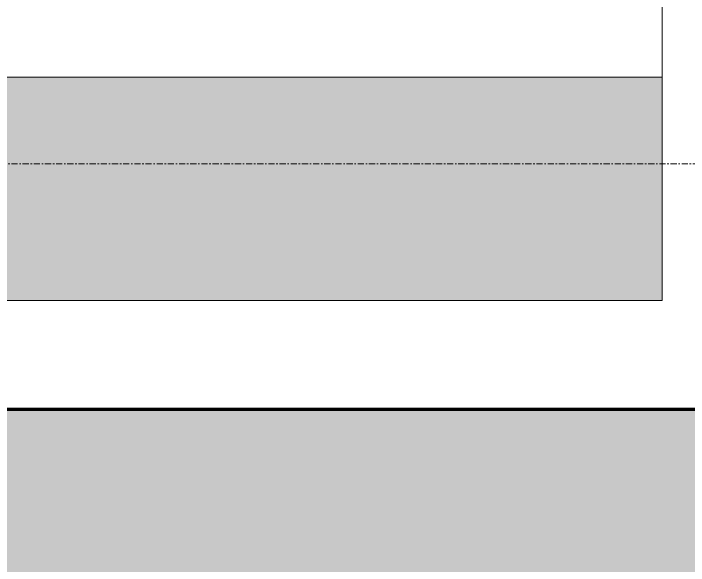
# Model space of a CAD drawing. Header units: millimetres. Extents: x -794334 to -714814, y -17806 to 22403.
# Drawn here: x -738463 to -737859, y -4681 to -4186 of the extents above; entities that cross this region are included whole.
import ezdxf

# ---------------------------------------------------------------- set-up
doc = ezdxf.new("R2010")
doc.units = ezdxf.units.MM
doc.linetypes.add('DPA_Grid _ Level 100', pattern=[10, 5.5, -1.6, 1.3, -1.6])
for name, color, linetype, lineweight in [('A-ANNO-NOTE', 3, 'Continuous', 25), ('A-WALL', 5, 'Continuous', 35), ('A-WALL-PATT', 1, 'Continuous', 35), ('S-GRID', 251, 'Continuous', 9)]:
    doc.layers.add(name, color=color, linetype=linetype, lineweight=lineweight)

# ---------------------------------------------------------------- blocks, each defined once
blk = doc.blocks.new('DPA_AN_Section Line - UP-Left-14405212-4252-01 ENLARGED CONCOURSE LEVEL - REFLECTED CEILING PLAN - SHEET 3')
at = {"layer": 'A-ANNO-NOTE', "lineweight": 9}
blk.add_hatch(color=256, dxfattribs=at).paths.add_polyline_path([(80, -9), (78, -9), (78, 0), (80, 0)])
blk.add_line((7.4999, 0), (80, 0), dxfattribs=at)
at = {"layer": 'A-ANNO-NOTE', "lineweight": 18}
for p, q in [((80, 0), (78, 0)), ((78, 0), (78, -9)), ((80, -9), (80, 0))]:
    blk.add_line(p, q, dxfattribs=at)
blk = doc.blocks.new('*U804')
at = {"layer": 'S-GRID', "linetype": 'DPA_Grid _ Level 100'}
blk.add_line((57942.91, -7900), (-14128.88, -7900), dxfattribs=at)

msp = doc.modelspace()

# ---------------------------------------------------------------- hatches: boundary and pattern name
at = {"layer": 'A-WALL-PATT', "lineweight": 9}
h = msp.add_hatch(dxfattribs=at)
h.set_pattern_fill('FP_1', color=256, style=0, pattern_type=2)
h.set_pattern_definition([(50, (0, 0), (728.7365, -63.7558), [76.2, -838.2]), (355, (0, 0), (-140.9716, 764.2276), [60.96, -670.56]), (100.451, (60.7, -5.3), (587.77, 700.46675), [64.76, -712.36]), (46.184, (0, 203.2), (1084.3162, -168.171), [114.3, -1257.3]), (96.636, (90.4, 189.2), (949.6099, 989.7098), [97.14, -1068.54]), (351.184, (0, 203.2), (949.6206, 989.7012), [91.44, -1005.84]), (21, (101.6, 152.4), (606.45787, -409.06057), [76.2, -838.2]), (326, (101.6, 152.4), (247.20834, 736.7529), [60.96, -670.56]), (71.451, (152.14, 118.3), (853.66825, 327.6855), [64.76, -712.36]), (37.5, (0, 0), (12.35469, 338.22012), [33.528, -628.904, 33.528, -647.192, -673.1]), (37.5, (0, 0), (12.35469, 338.22012), [-1343.152, 33.528, -639.572]), (7.5, (0, 0), (267.27887, 400.72213), [33.528, -354.584, 33.528, -613.664, -256.54]), (7.5, (0, 0), (267.27887, 400.72213), [-1035.304, 33.528, -223.012]), (327.5, (-226.57, 0), (542.36333, -22.91534), [33.528, -220.472, 33.528, -758.952, -1051.56]), (327.5, (-226.57, 0), (542.36333, -22.91534), [-1046.48, 33.528, -1018.032]), (317.5, (-328.17, 0), (592.51696, 101.7071), [33.528, -296.672, 33.528, -492.76, -746.76]), (317.5, (-328.17, 0), (592.51696, 101.7071), [-856.488, 33.528, -713.232])])
h.paths.add_polyline_path([(-720978.37, -6040.98), (-720978.37, -4540.98), (-790483.7, -4540.98), (-790483.7, -6040.98), (-725322.45, -6040.98)])

# ---------------------------------------------------------------- linework, layer by layer
at = {"layer": 'A-WALL', "color": 7, "lineweight": 70}
msp.add_line((-790483.7, -4540.98), (-727382.37, -4540.98), dxfattribs=at)

# ---------------------------------------------------------------- block references
msp.add_blockref('*U804', (-778882.37, 3579.02))
at = {"layer": 'A-ANNO-NOTE', "xscale": 100, "yscale": 100, "zscale": 100, "rotation": 269.9999999999982}
msp.add_blockref('DPA_AN_Section Line - UP-Left-14405212-4252-01 ENLARGED CONCOURSE LEVEL - REFLECTED CEILING PLAN - SHEET 3', (-737882.37, 3556.49), dxfattribs=at)

doc.saveas('drawing.dxf')
